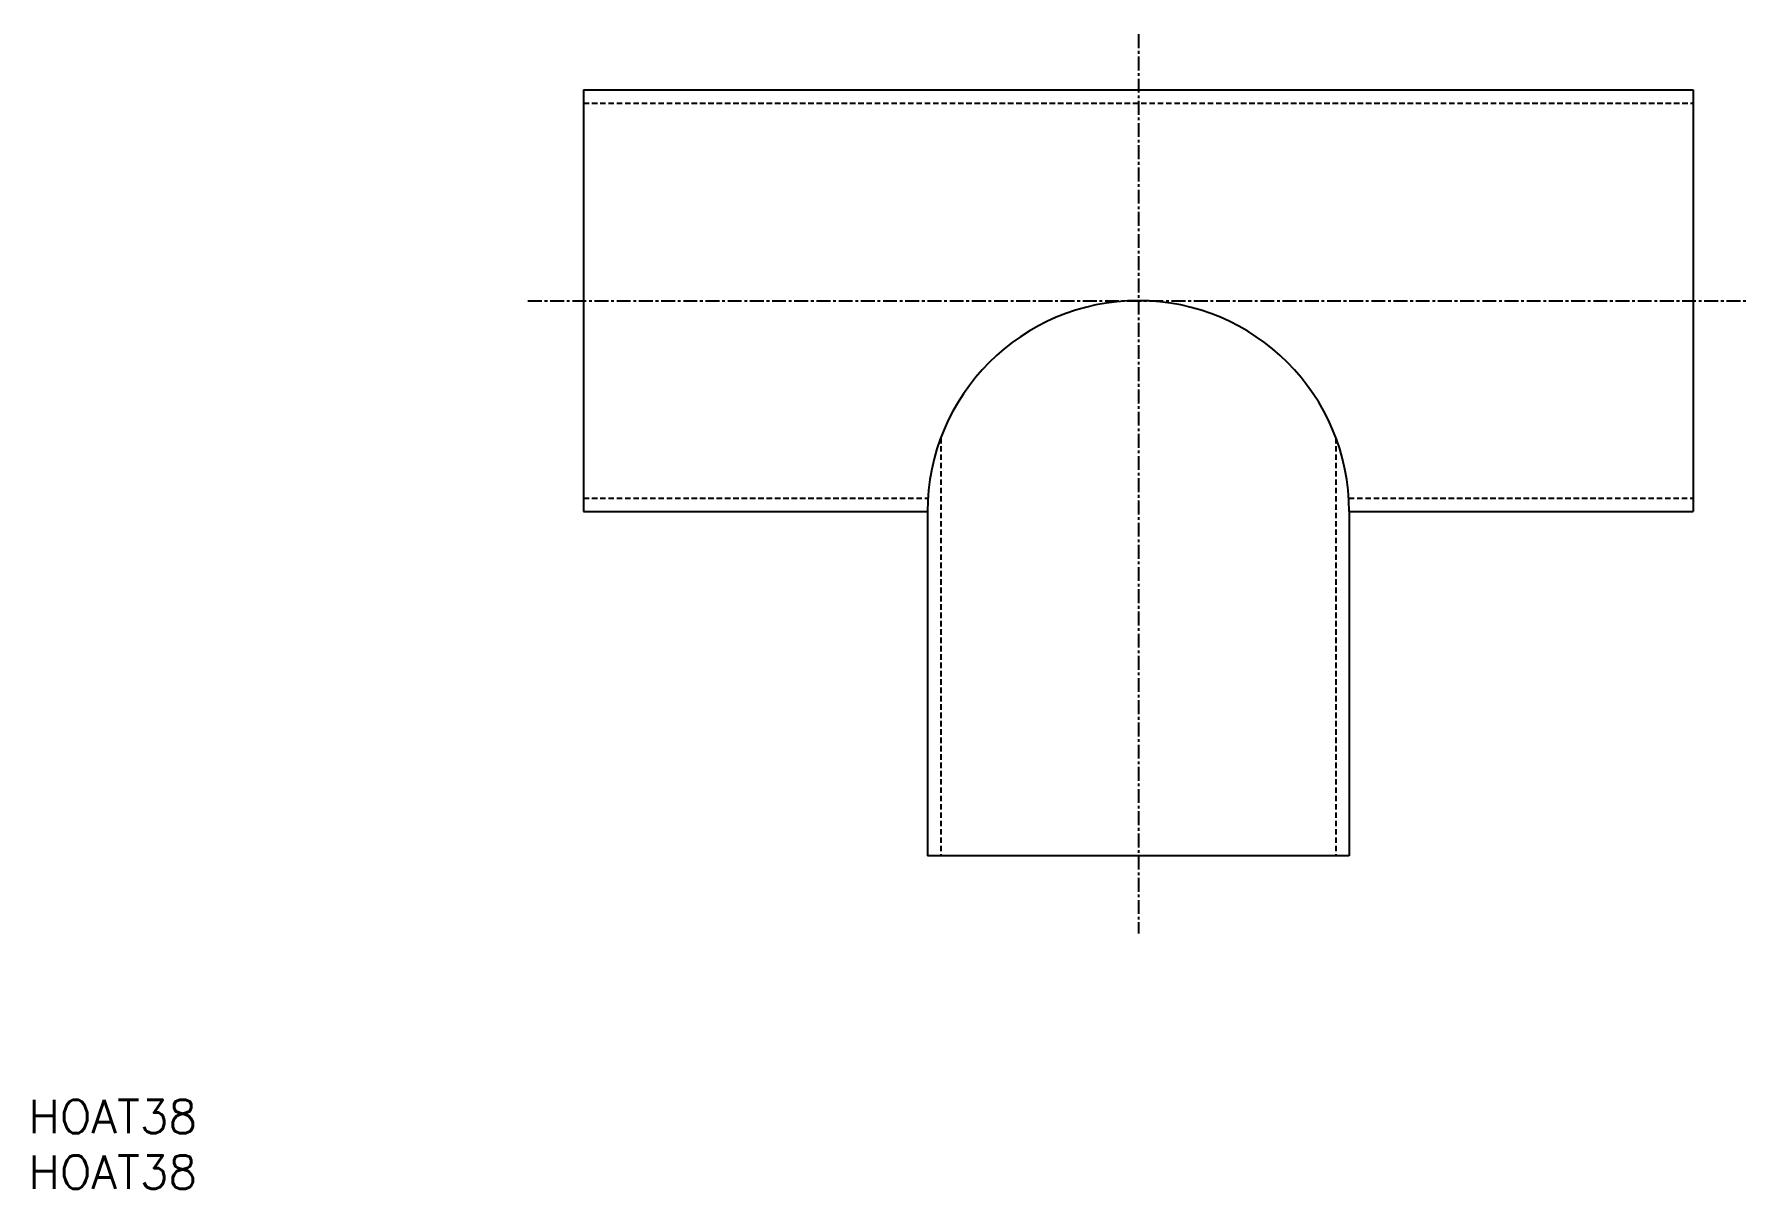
# Model space of a CAD drawing. Extents: x 1 to 155, y 0 to 104.
import ezdxf

# ---------------------------------------------------------------- set-up
doc = ezdxf.new("R2010")
doc.units = 0
doc.linetypes.add('CENTER', pattern=[2, 1.25, -0.25, 0.25, -0.25])
doc.linetypes.add('DASHED', pattern=[0.75, 0.5, -0.25])
doc.layers.get('0').update_dxf_attribs({"linetype": 'CONTINUOUS'})
doc.layers.add('CENTER', color=1, linetype='CENTER')
doc.styles.get("Standard").update_dxf_attribs({"font": 'txt.shx'})

# ---------------------------------------------------------------- blocks, each defined once
blk = doc.blocks.new('*U9')
at = {"color": 7, "linetype": 'CONTINUOUS'}
blk.add_text('HOAT38', height=3, dxfattribs=at).set_placement((0, 0))
blk = doc.blocks.new('*U10')
at = {"color": 7, "linetype": 'CONTINUOUS'}
blk.add_text('HOAT38', height=3, dxfattribs=at).set_placement((0, 5))

msp = doc.modelspace()

# ---------------------------------------------------------------- linework, layer by layer
at = {"color": 7, "linetype": 'CONTINUOUS'}
for p, q in [((50, 99), (150, 99)), ((50, 99), (50, 61)), ((150, 99), (150, 61)), ((50, 61), (81, 61)), ((81, 61), (81, 30)), ((119, 61), (119, 30)), ((119, 61), (150, 61)), ((119, 30), (81, 30))]:
    msp.add_line(p, q, dxfattribs=at)
at = {"color": 3, "linetype": 'DASHED'}
for p, q in [((50, 97.8), (150, 97.8)), ((82.2, 67.65), (82.2, 30)), ((117.8, 67.65), (117.8, 30)), ((50, 62.2), (81.04, 62.2)), ((118.96, 62.2), (150, 62.2))]:
    msp.add_line(p, q, dxfattribs=at)
at = {"color": 7, "linetype": 'CONTINUOUS'}
msp.add_arc((100, 61), 19, 0, 180, dxfattribs=at)
at = {"layer": 'CENTER', "color": 1, "linetype": 'CENTER'}
for p, q in [((100, 104), (100, 23)), ((45, 80), (155, 80))]:
    msp.add_line(p, q, dxfattribs=at)

# ---------------------------------------------------------------- block references
at = {"color": 7, "linetype": 'CONTINUOUS'}
for name in ['*U10', '*U9']:
    msp.add_blockref(name, (0, 0), dxfattribs=at)

doc.saveas('drawing.dxf')
